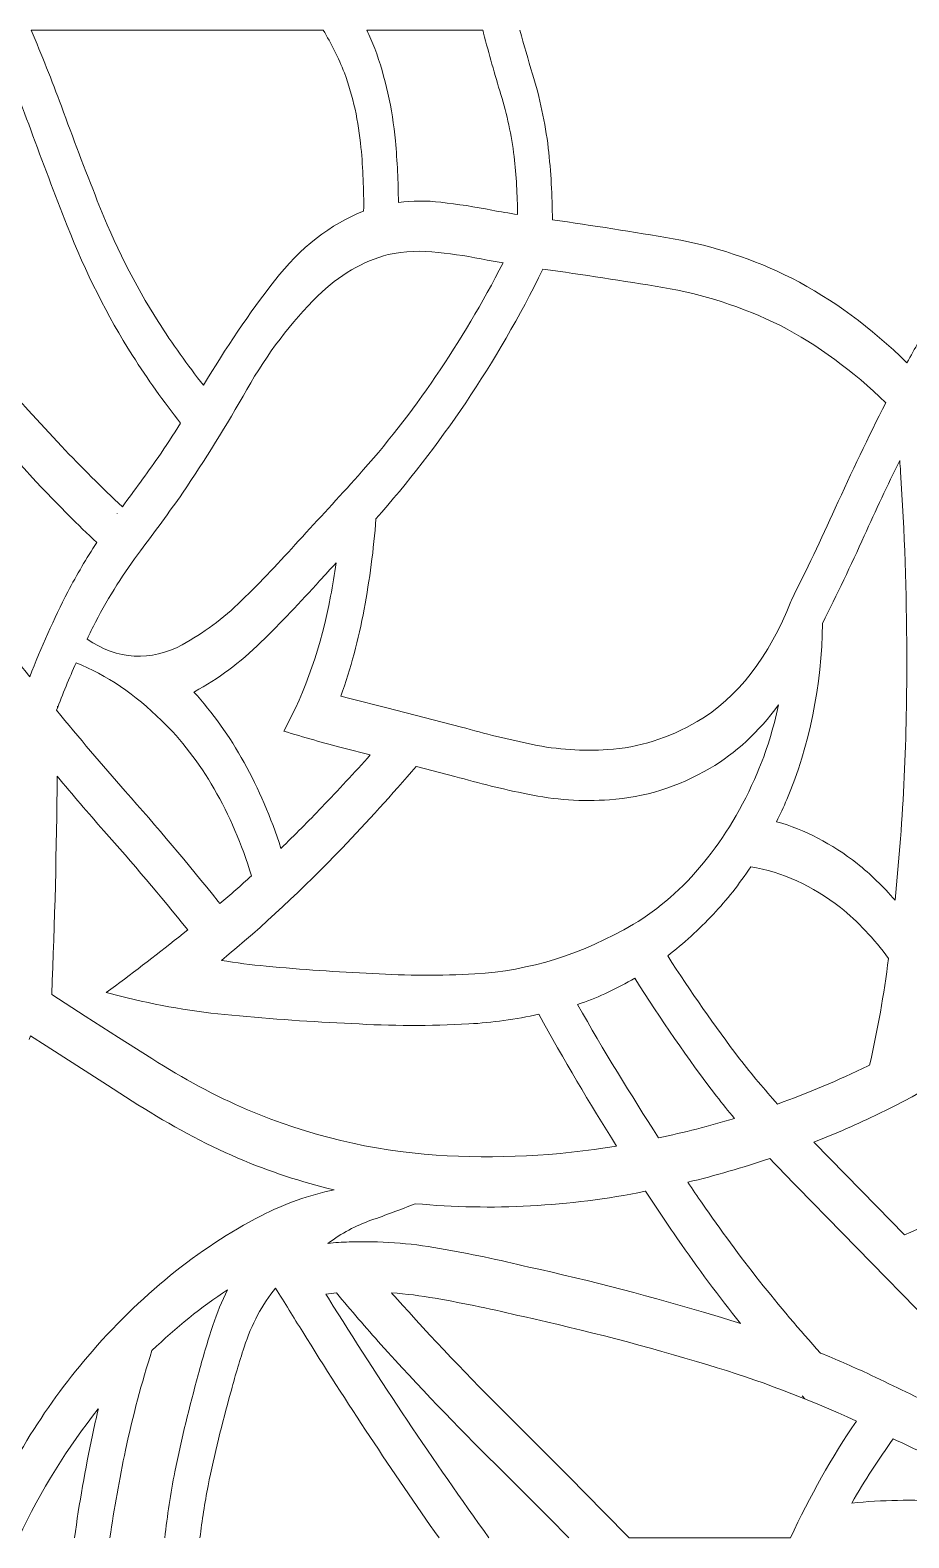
# Model space of a CAD drawing. Header units: millimetres. Extents: x -1200 to 1200, y -590 to 590.
# Drawn here: x -449 to 239, y -590 to 590 of the extents above; entities that cross this region are included whole.
import ezdxf

# ---------------------------------------------------------------- set-up
doc = ezdxf.new("R2010")
doc.units = ezdxf.units.MM
doc.header["$MEASUREMENT"] = 0
doc.layers.add('Layer 1', color=7, linetype='Continuous')

msp = doc.modelspace()

# ---------------------------------------------------------------- linework, layer by layer
at = {"layer": 'Layer 1', "color": 250, "lineweight": 20}
for points, knots in [([(-706.5792, 589.9734), (-686.1353, 550.9717), (-663.8123, 514.0555), (-639.7571, 479.5057), (-577.6065, 390.2399), (-511.0227, 307.7262), (-440.5281, 232.6101), (-426.2313, 217.5057), (-411.6769, 202.9188), (-396.8797, 188.8705), (-404.9074, 176.6516), (-412.4716, 163.8087), (-419.5353, 150.3951), (-430.3997, 129.1146), (-440.359, 106.9009), (-449.3542, 83.8604), (-469.8283, 110.0049), (-490.8137, 135.2908), (-512.2921, 159.6859), (-536.1839, 186.3691), (-559.2002, 214.663), (-581.2745, 244.4556), (-581.2745, 244.4556), (-595.5788, 263.9814), (-595.5788, 263.9814), (-595.5788, 263.9814), (-609.8352, 283.5444), (-609.8352, 283.5444), (-609.8352, 283.5444), (-624.0474, 303.1715), (-624.0474, 303.1715), (-624.0474, 303.1715), (-638.2192, 322.8625), (-638.2192, 322.8625), (-638.2192, 322.8625), (-652.3506, 342.6069), (-652.3506, 342.6069), (-669.0498, 365.1034), (-685.5393, 387.9252), (-701.8046, 411.0777), (-718.96, 435.2915), (-734.9603, 461.1693), (-749.695, 488.5299), (-761.1038, 510.0716), (-771.3794, 532.8294), (-780.43, 556.6059), (-784.7552, 567.9), (-789.2838, 579.0265), (-794.0111, 589.9734)], [0, 0, 0, 0, 0.0625, 0.0625, 0.0625, 0.125, 0.125, 0.125, 0.1875, 0.1875, 0.1875, 0.25, 0.25, 0.25, 0.3125, 0.3125, 0.3125, 0.375, 0.375, 0.375, 0.4375, 0.4375, 0.4375, 0.5, 0.5, 0.5, 0.5625, 0.5625, 0.5625, 0.625, 0.625, 0.625, 0.6875, 0.6875, 0.6875, 0.75, 0.75, 0.75, 0.8125, 0.8125, 0.8125, 0.875, 0.875, 0.875, 0.9375, 0.9375, 0.9375, 1, 1, 1, 1]), ([(-480.7847, 589.9734), (-479.0781, 586.4294), (-477.4015, 582.8535), (-475.7552, 579.2464), (-466.0572, 557.4006), (-456.9882, 534.9841), (-448.567, 512.0504), (-439.3471, 486.7645), (-429.8184, 461.724), (-419.9843, 436.9288), (-405.6653, 400.3468), (-388.5209, 366.2554), (-368.8782, 335.3001), (-356.9949, 316.7557), (-344.4456, 299.1341), (-331.2855, 282.5044), (-337.0139, 273.3735), (-342.8636, 264.4027), (-348.831, 255.5972), (-358.0361, 242.5249), (-367.3772, 229.6553), (-376.8508, 216.9884), (-393.0461, 232.1034), (-408.9324, 247.901), (-424.4947, 264.3547), (-494.386, 338.8362), (-560.3664, 420.7738), (-621.8657, 509.4636), (-639.5723, 535), (-656.3057, 561.8788), (-671.9977, 589.9734)], [0, 0, 0, 0, 0.1, 0.1, 0.1, 0.2, 0.2, 0.2, 0.3, 0.3, 0.3, 0.4, 0.4, 0.4, 0.5, 0.5, 0.5, 0.6, 0.6, 0.6, 0.7, 0.7, 0.7, 0.8, 0.8, 0.8, 0.9, 0.9, 0.9, 1, 1, 1, 1]), ([(-219.6487, 589.9734), (-213.3771, 579.617), (-207.8113, 568.3975), (-203.0296, 556.4779), (-196.3336, 538.2749), (-191.9518, 518.4611), (-190.105, 498.0074), (-188.5046, 481.5751), (-187.8056, 464.9827), (-188.0116, 448.3904), (-213.8718, 438.3209), (-237.7489, 419.6592), (-257.7557, 393.856), (-277.5123, 368.3781), (-296.0879, 341.0389), (-313.3575, 312.009), (-325.8111, 327.7693), (-337.6909, 344.4576), (-348.9488, 362.0047), (-367.197, 390.7786), (-383.1274, 422.4805), (-396.4345, 456.4812), (-406.1178, 480.9084), (-415.5068, 505.5809), (-424.5904, 530.4934), (-432.0158, 550.717), (-439.9257, 570.5532), (-448.3069, 589.9734), (-448.3069, 589.9734), (-219.6487, 589.9734), (-219.6487, 589.9734)], [0, 0, 0, 0, 0.1, 0.1, 0.1, 0.2, 0.2, 0.2, 0.3, 0.3, 0.3, 0.4, 0.4, 0.4, 0.5, 0.5, 0.5, 0.6, 0.6, 0.6, 0.7, 0.7, 0.7, 0.8, 0.8, 0.8, 0.9, 0.9, 0.9, 1, 1, 1, 1]), ([(-94.6941, 589.9734), (-94.5153, 589.1702), (-94.3343, 588.3679), (-94.1512, 587.5665), (-89.9644, 571.3582), (-85.4391, 555.3312), (-80.5754, 539.5229), (-75.811, 524.0453), (-72.3491, 507.7943), (-70.263, 491.1219), (-68.6037, 476.0656), (-67.6802, 460.86), (-67.4926, 445.617), (-74.2511, 446.7157), (-81.0059, 447.8624), (-87.757, 449.0624), (-100.9832, 451.7238), (-114.261, 453.7985), (-127.5719, 455.2759), (-138.6458, 456.5932), (-149.7714, 456.5719), (-160.8417, 455.2119), (-160.8748, 471.3029), (-161.6695, 487.3672), (-163.211, 503.3035), (-165.5141, 528.632), (-170.9702, 553.1338), (-179.3179, 575.6356), (-181.2639, 580.5167), (-183.3203, 585.2982), (-185.4834, 589.9734), (-185.4834, 589.9734), (-94.6941, 589.9734), (-94.6941, 589.9734)], [0, 0, 0, 0, 0.090909091, 0.090909091, 0.090909091, 0.181818182, 0.181818182, 0.181818182, 0.272727273, 0.272727273, 0.272727273, 0.363636364, 0.363636364, 0.363636364, 0.454545455, 0.454545455, 0.454545455, 0.545454545, 0.545454545, 0.545454545, 0.636363636, 0.636363636, 0.636363636, 0.727272727, 0.727272727, 0.727272727, 0.818181818, 0.818181818, 0.818181818, 0.909090909, 0.909090909, 0.909090909, 1, 1, 1, 1]), ([(306.6164, 589.9734), (306.8791, 583.5202), (307.1737, 577.0697), (307.5001, 570.6222), (308.5008, 553.0218), (308.854, 535.3575), (308.5596, 517.7038), (308.3242, 500.8128), (306.2566, 484.0765), (302.434, 468.1135), (297.9677, 450.2678), (291.9633, 433.3074), (284.5722, 417.6378), (275.632, 398.4641), (265.9892, 379.9944), (255.6914, 362.3087), (249.426, 351.5458), (243.2635, 340.6549), (237.2115, 329.636), (209.1991, 357.1246), (178.913, 379.3703), (147.0522, 395.8507), (116.9574, 410.8003), (85.8693, 421.1152), (54.2845, 426.63), (22.7879, 432.1287), (-8.749, 437.0888), (-40.3264, 441.5103), (-40.3816, 460.3426), (-41.4485, 479.143), (-43.5088, 497.7407), (-45.9775, 517.6611), (-50.1017, 537.0695), (-55.7895, 555.5499), (-59.2853, 566.9104), (-62.5979, 578.3897), (-65.7253, 589.9734)], [0, 0, 0, 0, 0.083333333, 0.083333333, 0.083333333, 0.166666667, 0.166666667, 0.166666667, 0.25, 0.25, 0.25, 0.333333333, 0.333333333, 0.333333333, 0.416666667, 0.416666667, 0.416666667, 0.5, 0.5, 0.5, 0.583333333, 0.583333333, 0.583333333, 0.666666667, 0.666666667, 0.666666667, 0.75, 0.75, 0.75, 0.833333333, 0.833333333, 0.833333333, 0.916666667, 0.916666667, 0.916666667, 1, 1, 1, 1]), ([(-404.4769, 113.365), (-402.3099, 117.8611), (-400.1025, 122.3145), (-397.8546, 126.7199), (-387.2626, 146.8057), (-375.4601, 165.494), (-362.5871, 182.5504), (-351.4468, 197.3293), (-340.4795, 212.375), (-329.6961, 227.698), (-312.1323, 253.6185), (-295.3631, 280.643), (-279.4327, 308.6863), (-263.4289, 336.8682), (-244.6913, 361.5513), (-223.82, 381.9677), (-207.2936, 398.2187), (-188.5781, 409.2323), (-168.9098, 414.2724), (-155.9374, 417.0191), (-142.7885, 417.6164), (-129.7242, 416.0538), (-116.8731, 414.6297), (-104.0552, 412.6243), (-91.2925, 410.0483), (-87.1352, 409.3069), (-82.9742, 408.5869), (-78.8131, 407.8883), (-111.2441, 345.1083), (-149.4513, 289.0379), (-192.3492, 241.2449), (-207.7498, 224.0872), (-223.2644, 207.1375), (-238.8821, 190.3959), (-253.4033, 174.0595), (-268.3036, 158.4432), (-283.5533, 143.5683), (-298.0304, 129.4293), (-313.6113, 117.8184), (-329.9685, 108.9809), (-354.162, 95.5886), (-381.1038, 97.1887), (-404.4696, 113.381)], [0, 0, 0, 0, 0.071428571, 0.071428571, 0.071428571, 0.142857143, 0.142857143, 0.142857143, 0.214285714, 0.214285714, 0.214285714, 0.285714286, 0.285714286, 0.285714286, 0.357142857, 0.357142857, 0.357142857, 0.428571429, 0.428571429, 0.428571429, 0.5, 0.5, 0.5, 0.571428571, 0.571428571, 0.571428571, 0.642857143, 0.642857143, 0.642857143, 0.714285714, 0.714285714, 0.714285714, 0.785714286, 0.785714286, 0.785714286, 0.857142857, 0.857142857, 0.857142857, 0.928571429, 0.928571429, 0.928571429, 1, 1, 1, 1]), ([(-111.5347, 44.5796), (-111.5347, 44.5796), (-140.6399, 52.0677), (-140.6399, 52.0677), (-140.6399, 52.0677), (-169.7523, 59.4706), (-169.7523, 59.4706), (-169.7523, 59.4706), (-198.8759, 66.7934), (-198.8759, 66.7934), (-198.8759, 66.7934), (-205.9838, 68.6654), (-205.9838, 68.6654), (-198.1511, 90.2765), (-192.0145, 113.0876), (-187.6805, 136.6775), (-183.295, 159.9153), (-180.1826, 183.6171), (-178.365, 207.5695), (-153.5719, 235.5381), (-130.103, 265.8854), (-108.1095, 298.4087), (-86.1088, 330.9427), (-65.8997, 365.9194), (-47.6624, 403.0242), (-16.3904, 398.5067), (14.8633, 393.7066), (46.0986, 388.6292), (77.4184, 383.5411), (108.2712, 373.5036), (138.09, 358.7086), (167.2098, 343.6416), (194.928, 323.3692), (220.5858, 298.3607), (206.9034, 271.3735), (193.736, 243.8423), (181.0947, 215.799), (170.0206, 191.3986), (158.5493, 167.3821), (146.6954, 143.7656), (146.6954, 143.7656), (146.2134, 142.8109), (146.2134, 142.8109), (129.974, 100.2127), (104.0918, 67.0067), (72.9594, 48.793), (50.6937, 35.8434), (27.0668, 28.4513), (3.1013, 26.9259), (-16.5743, 25.5285), (-36.3016, 26.8672), (-55.8006, 30.9207), (-74.4645, 34.7021), (-93.0511, 39.2568), (-111.5347, 44.5796)], [0, 0, 0, 0, 0.055555556, 0.055555556, 0.055555556, 0.111111111, 0.111111111, 0.111111111, 0.166666667, 0.166666667, 0.166666667, 0.222222222, 0.222222222, 0.222222222, 0.277777778, 0.277777778, 0.277777778, 0.333333333, 0.333333333, 0.333333333, 0.388888889, 0.388888889, 0.388888889, 0.444444444, 0.444444444, 0.444444444, 0.5, 0.5, 0.5, 0.555555556, 0.555555556, 0.555555556, 0.611111111, 0.611111111, 0.611111111, 0.666666667, 0.666666667, 0.666666667, 0.722222222, 0.722222222, 0.722222222, 0.777777778, 0.777777778, 0.777777778, 0.833333333, 0.833333333, 0.833333333, 0.888888889, 0.888888889, 0.888888889, 0.944444444, 0.944444444, 0.944444444, 1, 1, 1, 1]), ([(171.1685, 125.6692), (182.3934, 148.1817), (193.2723, 171.0461), (203.8019, 194.2519), (212.7567, 214.1243), (221.9875, 233.7354), (231.4831, 253.0745), (231.7296, 250.1731), (231.9578, 247.2717), (232.1638, 244.365), (235.313, 197.2067), (236.9356, 149.8511), (237.0202, 102.4741), (237.4065, 37.7475), (234.3602, -26.9365), (227.9034, -90.9911), (218.566, -80.2389), (208.6325, -70.6227), (198.206, -62.2386), (178.4383, -46.7609), (157.1697, -35.742), (135.1137, -29.5499), (137.9282, -23.8645), (140.6138, -18.0457), (143.1708, -12.1042), (160.7163, 29.4646), (170.3812, 76.9856), (171.1869, 125.7066)], [0, 0, 0, 0, 0.111111111, 0.111111111, 0.111111111, 0.222222222, 0.222222222, 0.222222222, 0.333333333, 0.333333333, 0.333333333, 0.444444444, 0.444444444, 0.444444444, 0.555555556, 0.555555556, 0.555555556, 0.666666667, 0.666666667, 0.666666667, 0.777777778, 0.777777778, 0.777777778, 0.888888889, 0.888888889, 0.888888889, 1, 1, 1, 1]), ([(-182.7874, 22.8405), (-195.2557, 8.8349), (-207.9043, -4.8347), (-220.7222, -18.1683), (-231.2627, -29.2139), (-241.9541, -39.9661), (-252.7816, -50.409), (-268.1564, -2.0987), (-291.5369, 39.9128), (-320.859, 71.9081), (-320.859, 71.9081), (-320.3808, 72.1748), (-320.3808, 72.1748), (-302.0628, 82.0844), (-284.6239, 95.0873), (-268.4102, 110.9223), (-252.7227, 126.2239), (-237.3957, 142.2829), (-222.4551, 159.0726), (-218.1579, 163.6753), (-213.8718, 168.3048), (-209.5966, 172.9609), (-210.8255, 164.2087), (-212.2567, 155.5152), (-213.8902, 146.9017), (-220.9392, 108.4315), (-233.4296, 72.4895), (-250.5594, 41.3742), (-234.9455, 36.5901), (-219.2837, 32.142), (-203.5777, 28.0406), (-203.5777, 28.0406), (-182.8094, 22.8192), (-182.8094, 22.8192)], [0, 0, 0, 0, 0.090909091, 0.090909091, 0.090909091, 0.181818182, 0.181818182, 0.181818182, 0.272727273, 0.272727273, 0.272727273, 0.363636364, 0.363636364, 0.363636364, 0.454545455, 0.454545455, 0.454545455, 0.545454545, 0.545454545, 0.545454545, 0.636363636, 0.636363636, 0.636363636, 0.727272727, 0.727272727, 0.727272727, 0.818181818, 0.818181818, 0.818181818, 0.909090909, 0.909090909, 0.909090909, 1, 1, 1, 1]), ([(-300.5102, -93.6525), (-300.5102, -93.6525), (-301.934, -91.9032), (-301.934, -91.9032), (-325.6676, -62.2332), (-349.9127, -33.4326), (-374.6434, -5.5281), (-392.829, 15.0537), (-410.7388, 36.1474), (-428.3577, 57.7372), (-423.5383, 70.3774), (-418.4243, 82.783), (-413.0234, 94.9219), (-389.1978, 85.1991), (-366.612, 69.9241), (-346.1601, 49.7104), (-315.1933, 19.7151), (-290.7753, -22.5151), (-275.8015, -71.9454), (-283.9654, -79.3536), (-292.2028, -86.591), (-300.5102, -93.6525)], [0, 0, 0, 0, 0.142857143, 0.142857143, 0.142857143, 0.285714286, 0.285714286, 0.285714286, 0.428571429, 0.428571429, 0.428571429, 0.571428571, 0.571428571, 0.571428571, 0.714285714, 0.714285714, 0.714285714, 0.857142857, 0.857142857, 0.857142857, 1, 1, 1, 1]), ([(-427.5705, 59.7212), (-427.5705, 59.7212), (-427.5705, 60.9373), (-427.5705, 60.9373), (-427.5705, 60.9373), (-427.2908, 60.4626), (-427.2908, 60.4626)], [0, 0, 0, 0, 0.5, 0.5, 0.5, 1, 1, 1, 1]), ([(-116.5678, 5.9175), (-97.672, 0.4827), (-78.6733, -4.1681), (-59.5937, -8.0348), (-38.417, -12.4349), (-17.0048, -13.8909), (4.3633, -12.3762), (31.3787, -10.6429), (57.9931, -2.3067), (83.0916, 12.2909), (102.9328, 23.8858), (121.1111, 40.7022), (136.7251, 61.8919), (132.7149, 43.1929), (127.1227, 25.2779), (120.0773, 8.5682), (97.142, -44.7075), (63.1694, -86.143), (23.0456, -109.8235), (-16.4014, -133.0987), (-58.3612, -146.2296), (-100.9206, -148.619), (-127.5829, -150.1283), (-154.2782, -150.0377), (-180.933, -148.3416), (-208.7321, -147.1629), (-236.5128, -145.2482), (-264.2603, -142.5922), (-275.9818, -141.5202), (-287.6813, -140.0268), (-299.3512, -138.1014), (-266.7768, -111.3062), (-235.2472, -81.9403), (-204.8985, -50.1316), (-185.1788, -29.6246), (-165.8599, -8.3281), (-146.9569, 13.7416), (-146.9569, 13.7416), (-145.5624, 13.379), (-145.5624, 13.379), (-145.5624, 13.379), (-116.5678, 5.9175), (-116.5678, 5.9175)], [0, 0, 0, 0, 0.071428571, 0.071428571, 0.071428571, 0.142857143, 0.142857143, 0.142857143, 0.214285714, 0.214285714, 0.214285714, 0.285714286, 0.285714286, 0.285714286, 0.357142857, 0.357142857, 0.357142857, 0.428571429, 0.428571429, 0.428571429, 0.5, 0.5, 0.5, 0.571428571, 0.571428571, 0.571428571, 0.642857143, 0.642857143, 0.642857143, 0.714285714, 0.714285714, 0.714285714, 0.785714286, 0.785714286, 0.785714286, 0.857142857, 0.857142857, 0.857142857, 0.928571429, 0.928571429, 0.928571429, 1, 1, 1, 1]), ([(-432.081, -164.8113), (-429.7669, -107.9195), (-428.343, -50.9637), (-427.817, 6.0188), (-415.8085, -8.4721), (-403.6381, -22.6751), (-391.3058, -36.5847), (-369.0107, -61.7425), (-347.113, -87.6364), (-325.6345, -114.2449), (-344.3941, -129.2106), (-363.2971, -143.7975), (-382.3364, -158.0005), (-382.3364, -158.0005), (-389.4001, -163.2806), (-389.4001, -163.2806), (-389.4001, -163.2806), (-378.4144, -166.054), (-378.4144, -166.054), (-349.5264, -173.3448), (-320.3918, -178.3422), (-291.1285, -181.0196), (-259.8565, -184.001), (-228.5512, -186.1611), (-197.224, -187.4998), (-166.6914, -189.4358), (-136.122, -189.5371), (-105.5821, -187.8038), (-87.2935, -186.7797), (-69.0636, -184.2464), (-50.9736, -180.2089), (-31.4745, -215.5536), (-11.1771, -249.949), (9.8892, -283.3523), (-36.9895, -291.2298), (-84.2361, -293.5926), (-131.3797, -290.4298), (-181.3083, -287.1231), (-230.8028, -275.2669), (-278.8146, -255.1278), (-304.318, -243.9542), (-329.3357, -230.5513), (-353.7206, -214.983), (-353.7206, -214.983), (-379.8603, -198.332), (-379.8603, -198.332), (-379.8603, -198.332), (-405.9817, -181.6063), (-405.9817, -181.6063), (-405.9817, -181.6063), (-432.081, -164.8113), (-432.081, -164.8113)], [0, 0, 0, 0, 0.058823529, 0.058823529, 0.058823529, 0.117647059, 0.117647059, 0.117647059, 0.176470588, 0.176470588, 0.176470588, 0.235294118, 0.235294118, 0.235294118, 0.294117647, 0.294117647, 0.294117647, 0.352941176, 0.352941176, 0.352941176, 0.411764706, 0.411764706, 0.411764706, 0.470588235, 0.470588235, 0.470588235, 0.529411765, 0.529411765, 0.529411765, 0.588235294, 0.588235294, 0.588235294, 0.647058824, 0.647058824, 0.647058824, 0.705882353, 0.705882353, 0.705882353, 0.764705882, 0.764705882, 0.764705882, 0.823529412, 0.823529412, 0.823529412, 0.882352941, 0.882352941, 0.882352941, 0.941176471, 0.941176471, 0.941176471, 1, 1, 1, 1]), ([(49.9174, -134.4907), (62.3637, -124.9225), (74.306, -114.0529), (85.6596, -101.962), (96.1266, -90.8365), (105.9055, -78.4202), (114.8898, -64.8359), (139.5028, -68.868), (163.3652, -79.7056), (185.1711, -96.7459), (198.7799, -107.7061), (211.3991, -121.0664), (222.7454, -136.5174), (219.1914, -164.87), (214.2467, -192.8225), (207.9408, -220.1511), (207.9408, -220.1511), (206.7525, -220.7218), (206.7525, -220.7218), (183.3941, -231.9806), (159.745, -241.9222), (135.8569, -250.525), (125.71, -239.1915), (115.8316, -227.3512), (106.2404, -215.0363), (86.653, -189.4198), (67.8603, -162.5446), (49.9211, -134.5013)], [0, 0, 0, 0, 0.111111111, 0.111111111, 0.111111111, 0.222222222, 0.222222222, 0.222222222, 0.333333333, 0.333333333, 0.333333333, 0.444444444, 0.444444444, 0.444444444, 0.555555556, 0.555555556, 0.555555556, 0.666666667, 0.666666667, 0.666666667, 0.777777778, 0.777777778, 0.777777778, 0.888888889, 0.888888889, 0.888888889, 1, 1, 1, 1]), ([(102.1198, -261.7412), (82.4662, -267.7307), (62.6875, -272.8188), (42.8169, -277.0002), (20.9521, -243.1542), (-0.2098, -208.3588), (-20.636, -172.6728), (-19.7016, -172.3208), (-18.7634, -171.9794), (-17.8215, -171.6594), (-3.5026, -166.662), (10.5293, -160.0912), (24.1566, -151.995), (44.4136, -184.2784), (65.7595, -215.0843), (88.1136, -244.3169), (92.7124, -250.2263), (97.3737, -256.0291), (102.094, -261.7252)], [0, 0, 0, 0, 0.166666667, 0.166666667, 0.166666667, 0.333333333, 0.333333333, 0.333333333, 0.5, 0.5, 0.5, 0.666666667, 0.666666667, 0.666666667, 0.833333333, 0.833333333, 0.833333333, 1, 1, 1, 1]), ([(-449.7, -199.8893), (-449.7, -199.8893), (-448.6184, -197.1959), (-448.6184, -197.1959), (-448.6184, -197.1959), (-436.4481, -205.0628), (-436.4481, -205.0628), (-436.4481, -205.0628), (-412.5267, -220.4337), (-412.5267, -220.4337), (-412.5267, -220.4337), (-388.5871, -235.7514), (-388.5871, -235.7514), (-388.5871, -235.7514), (-364.6289, -251.0104), (-364.6289, -251.0104), (-339.1956, -267.2454), (-313.1073, -281.2136), (-286.5003, -292.8565), (-261.7364, -303.2621), (-236.5716, -311.5556), (-211.1345, -317.6944), (-230.6078, -321.7105), (-249.7537, -328.4946), (-268.311, -337.9508), (-317.5295, -363.434), (-363.4296, -400.7094), (-404.1274, -448.2463), (-438.4445, -488.2316), (-467.6375, -536.2278), (-490.6082, -590.0266)], [0, 0, 0, 0, 0.1, 0.1, 0.1, 0.2, 0.2, 0.2, 0.3, 0.3, 0.3, 0.4, 0.4, 0.4, 0.5, 0.5, 0.5, 0.6, 0.6, 0.6, 0.7, 0.7, 0.7, 0.8, 0.8, 0.8, 0.9, 0.9, 0.9, 1, 1, 1, 1]), ([(235.166, -352.7457), (235.166, -352.7457), (213.6838, -330.804), (213.6838, -330.804), (213.6838, -330.804), (164.3034, -280.4296), (164.3034, -280.4296), (181.4588, -273.6348), (198.4857, -266.1627), (215.3652, -258.0345), (249.9779, -241.1808), (283.7259, -220.8231), (316.3666, -197.0999), (322.8051, -231.4953), (330.5347, -265.3467), (339.519, -298.5207), (331.4839, -303.5448), (323.4084, -308.4355), (315.2997, -313.2036), (289.1452, -328.6493), (262.3874, -341.8549), (235.166, -352.7457)], [0, 0, 0, 0, 0.142857143, 0.142857143, 0.142857143, 0.285714286, 0.285714286, 0.285714286, 0.428571429, 0.428571429, 0.428571429, 0.571428571, 0.571428571, 0.571428571, 0.714285714, 0.714285714, 0.714285714, 0.857142857, 0.857142857, 0.857142857, 1, 1, 1, 1]), ([(169.5387, -445.3983), (136.898, -409.3602), (105.9497, -370.2021), (76.9034, -328.1959), (73.1471, -322.7291), (69.4091, -317.2304), (65.6933, -311.7103), (87.1937, -306.5261), (108.5728, -300.3234), (129.7937, -293.1232), (133.1306, -296.6753), (136.4933, -300.174), (139.8818, -303.6248), (139.8818, -303.6248), (198.0625, -362.9806), (198.0625, -362.9806), (198.0625, -362.9806), (256.2212, -422.4112), (256.2212, -422.4112), (287.0298, -453.8838), (318.4968, -483.9857), (350.5783, -512.6743), (319.8581, -508.9516), (289.5131, -500.3007), (260.11, -486.8925), (242.0311, -478.5723), (224.0036, -470.0228), (206.0277, -461.2439), (193.9126, -455.6758), (181.7422, -450.3851), (169.513, -445.3769)], [0, 0, 0, 0, 0.1, 0.1, 0.1, 0.2, 0.2, 0.2, 0.3, 0.3, 0.3, 0.4, 0.4, 0.4, 0.5, 0.5, 0.5, 0.6, 0.6, 0.6, 0.7, 0.7, 0.7, 0.8, 0.8, 0.8, 0.9, 0.9, 0.9, 1, 1, 1, 1]), ([(-147.575, -328.4893), (-87.562, -334.0307), (-27.3283, -330.7933), (32.2396, -318.8251), (32.2396, -318.8251), (32.6737, -318.7451), (32.6737, -318.7451), (40.9258, -331.3053), (49.2736, -343.7322), (57.7134, -356.0258), (73.5849, -378.9809), (90.0119, -401.1147), (106.9651, -422.3845), (100.2876, -420.1871), (93.5953, -418.0857), (86.8921, -416.0697), (38.608, -401.5414), (-9.9336, -388.8691), (-58.6849, -378.0636), (-81.9294, -372.4421), (-105.2583, -367.578), (-128.6535, -363.4766), (-152.1333, -359.2899), (-175.7898, -357.6045), (-199.4425, -358.4259), (-204.9647, -358.5539), (-210.4797, -358.9485), (-215.9835, -359.6099), (-205.2995, -351.6737), (-194.0012, -345.5989), (-182.3311, -341.5029), (-170.7016, -337.4228), (-159.1162, -333.0814), (-147.5787, -328.4893)], [0, 0, 0, 0, 0.090909091, 0.090909091, 0.090909091, 0.181818182, 0.181818182, 0.181818182, 0.272727273, 0.272727273, 0.272727273, 0.363636364, 0.363636364, 0.363636364, 0.454545455, 0.454545455, 0.454545455, 0.545454545, 0.545454545, 0.545454545, 0.636363636, 0.636363636, 0.636363636, 0.727272727, 0.727272727, 0.727272727, 0.818181818, 0.818181818, 0.818181818, 0.909090909, 0.909090909, 0.909090909, 1, 1, 1, 1]), ([(-386.6048, -590.0266), (-383.235, -566.9104), (-379.1607, -544.0042), (-374.3895, -521.3785), (-368.6833, -494.7593), (-361.7556, -468.7268), (-353.6506, -443.4516), (-334.8432, -425.4245), (-315.1014, -409.5309), (-294.6052, -395.904), (-299.0054, -404.7041), (-302.8279, -414.0803), (-306.0214, -423.9098), (-310.2265, -436.4861), (-314.0307, -449.3344), (-317.4265, -462.412), (-324.4167, -487.2605), (-330.5498, -512.5943), (-335.8071, -538.3282), (-339.1232, -555.3382), (-341.7259, -572.6024), (-343.6074, -590.0266)], [0, 0, 0, 0, 0.142857143, 0.142857143, 0.142857143, 0.285714286, 0.285714286, 0.285714286, 0.428571429, 0.428571429, 0.428571429, 0.571428571, 0.571428571, 0.571428571, 0.714285714, 0.714285714, 0.714285714, 0.857142857, 0.857142857, 0.857142857, 1, 1, 1, 1]), ([(-316.102, -590.0266), (-314.4719, -576.3069), (-312.3495, -562.7049), (-309.7409, -549.2777), (-304.7154, -524.6905), (-298.8435, -500.4874), (-292.1513, -476.7536), (-288.9946, -464.5507), (-285.4518, -452.5718), (-281.5262, -440.8489), (-275.7463, -422.9978), (-267.347, -407.1788), (-256.9206, -394.5119), (-249.8825, -406.0322), (-242.8002, -417.4991), (-235.6739, -428.902), (-201.2674, -484.206), (-165.6941, -537.9377), (-129.0054, -590.0266)], [0, 0, 0, 0, 0.166666667, 0.166666667, 0.166666667, 0.333333333, 0.333333333, 0.333333333, 0.5, 0.5, 0.5, 0.666666667, 0.666666667, 0.666666667, 0.833333333, 0.833333333, 0.833333333, 1, 1, 1, 1]), ([(-215.531, -402.5334), (-215.531, -402.5334), (-217.5251, -399.3334), (-217.5251, -399.3334), (-214.7768, -398.9333), (-212.0212, -398.608), (-209.2656, -398.352), (-197.8237, -412.1069), (-186.2199, -425.5739), (-174.4542, -438.7475), (-145.1726, -471.1428), (-115.2948, -502.3808), (-84.8468, -532.4294), (-84.8468, -532.4294), (-42.8649, -574.4036), (-42.8649, -574.4036), (-42.8649, -574.4036), (-27.4498, -590.0266), (-27.4498, -590.0266)], [0, 0, 0, 0, 0.166666667, 0.166666667, 0.166666667, 0.333333333, 0.333333333, 0.333333333, 0.5, 0.5, 0.5, 0.666666667, 0.666666667, 0.666666667, 0.833333333, 0.833333333, 0.833333333, 1, 1, 1, 1]), ([(19.8512, -590.0266), (19.8512, -590.0266), (0.0587, -569.9075), (0.0587, -569.9075), (0.0587, -569.9075), (-27.3871, -542.0882), (-27.3871, -542.0882), (-27.3871, -542.0882), (-69.5419, -499.938), (-69.5419, -499.938), (-99.5742, -470.3001), (-129.0508, -439.4888), (-157.9315, -407.5415), (-160.6614, -404.4801), (-163.3838, -401.4027), (-166.099, -398.3093), (-154.6792, -399.0987), (-143.2815, -400.512), (-131.9315, -402.5388), (-108.8674, -406.5815), (-85.8696, -411.3763), (-62.9564, -416.9177), (-14.6244, -427.6219), (33.5051, -440.1822), (81.3771, -454.5931), (120.5997, -466.3854), (159.3845, -481.0897), (197.5659, -498.6367), (178.4395, -526.7938), (161.1904, -557.3934), (146.011, -590.0266), (146.011, -590.0266), (19.8512, -590.0266), (19.8512, -590.0266)], [0, 0, 0, 0, 0.090909091, 0.090909091, 0.090909091, 0.181818182, 0.181818182, 0.181818182, 0.272727273, 0.272727273, 0.272727273, 0.363636364, 0.363636364, 0.363636364, 0.454545455, 0.454545455, 0.454545455, 0.545454545, 0.545454545, 0.545454545, 0.636363636, 0.636363636, 0.636363636, 0.727272727, 0.727272727, 0.727272727, 0.818181818, 0.818181818, 0.818181818, 0.909090909, 0.909090909, 0.909090909, 1, 1, 1, 1]), ([(-395.6435, -489.1432), (-397.277, -495.97), (-398.8333, -502.8394), (-400.3122, -509.7409), (-405.8883, -536.1761), (-410.5586, -562.9702), (-414.311, -590.0266)], [0, 0, 0, 0, 0.5, 0.5, 0.5, 1, 1, 1, 1]), ([(226.4649, -512.525), (234.9414, -516.5357), (243.4291, -520.4985), (251.9314, -524.4079), (264.5065, -530.1467), (277.2508, -535.0694), (290.1312, -539.1655), (281.8312, -546.259), (273.6821, -553.7151), (265.6948, -561.5286), (241.7883, -559.9553), (217.8412, -560.4033), (193.9714, -562.8673), (204.1293, -545.203), (214.9789, -528.392), (226.4612, -512.5196)], [0, 0, 0, 0, 0.2, 0.2, 0.2, 0.4, 0.4, 0.4, 0.6, 0.6, 0.6, 0.8, 0.8, 0.8, 1, 1, 1, 1])]:
    msp.add_open_spline(points, degree=3, knots=knots, dxfattribs=at)
for points in [[(-380.8904, 211.6016), (-380.8904, 211.6016), (-380.9345, 211.5483), (-380.9345, 211.5483)], [(-89.9907, -590.0266), (-133.3952, -529.7815), (-175.271, -467.2394), (-215.531, -402.5334)], [(155.0762, -478.8816), (155.0762, -478.8816), (157.2248, -481.2443), (157.2248, -481.2443)], [(-458.2064, -590.0266), (-440.5415, -552.7361), (-419.5348, -518.7956), (-395.6509, -489.1645)]]:
    msp.add_open_spline(points, degree=3, dxfattribs=at)

doc.saveas('drawing.dxf')
